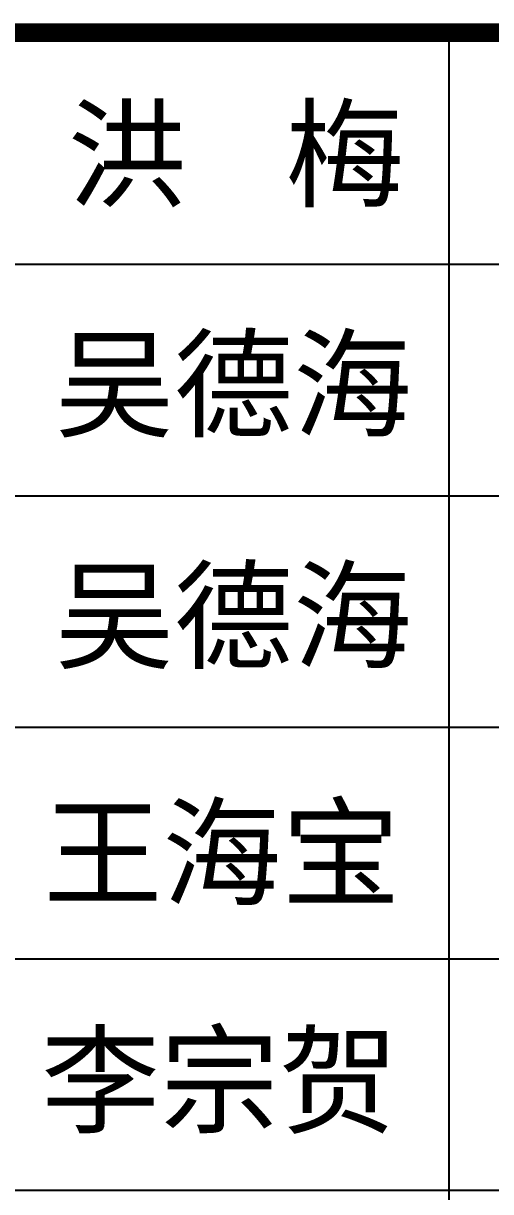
# Model space of a CAD drawing. Extents: x 14207793 to 14719554, y -1675802 to -1228715.
# Drawn here: x 14512803 to 14514303, y -1405236 to -1401491 of the extents above; entities that cross this region are included whole.
import ezdxf

# ---------------------------------------------------------------- set-up
doc = ezdxf.new("R2010")
doc.units = 0
doc.header["$LTSCALE"] = 500
doc.header["$MEASUREMENT"] = 0
doc.layers.get('0').update_dxf_attribs({"linetype": 'CONTINUOUS'})
doc.layers.add('PUB_TITLE', color=4, linetype='CONTINUOUS')
doc.styles.add('GHF', font='TIMES.TTF')

msp = doc.modelspace()

# ---------------------------------------------------------------- linework, layer by layer
at = {"layer": 'PUB_TITLE'}
for p, q in [((14514168.62, -1401503.35, -1000), (14514168.62, -1407443.88, -1000)), ((14510830, -1402262.6), (14515830, -1402262.6, -1000)), ((14510830, -1403004.95), (14515830, -1403004.95, -1000)), ((14510830, -1403747.3), (14515830, -1403747.3, -1000)), ((14510830, -1404489.65), (14515830, -1404489.65, -1000)), ((14510830, -1405232), (14515830, -1405232, -1000))]:
    msp.add_line(p, q, dxfattribs=at)
at = {"layer": 'PUB_TITLE', "const_width": 59.39}
msp.add_lwpolyline([(14510830, -1401520.25), (14515830, -1401520.25), (14515830, -1407459.05), (14510830, -1407459.05)], close=True, dxfattribs=at)

# ---------------------------------------------------------------- texts
at = {"color": 2, "style": 'GHF'}
for s, p in [('洪   梅', (14512945, -1402050)), ('吴德海', (14512905, -1402787.65)), ('吴德海', (14512905, -1403530)), ('王海宝', (14512867.5, -1404290)), ('李宗贺', (14512860, -1405020))]:
    msp.add_text(s, height=280, dxfattribs=at).set_placement(p)

doc.saveas('drawing.dxf')
